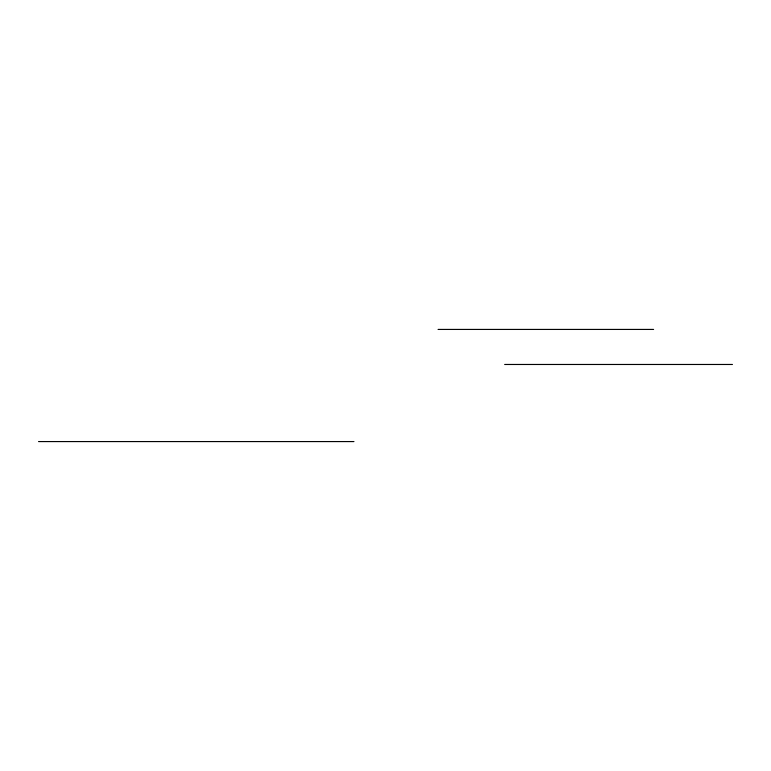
<?xml version="1.0" encoding="UTF-8"?>
<svg xmlns="http://www.w3.org/2000/svg" width="771" height="771" viewBox="0 0 771 771"><rect width="100%" height="100%" fill="white"/><g stroke="black" fill="none" stroke-linecap="round" stroke-linejoin="round"><path stroke-width="1.16" d="M438.073 329.429L653.596 329.429M504.658 364.471L732.45 364.471M38.55 441.571L353.956 441.571"/></g></svg>
